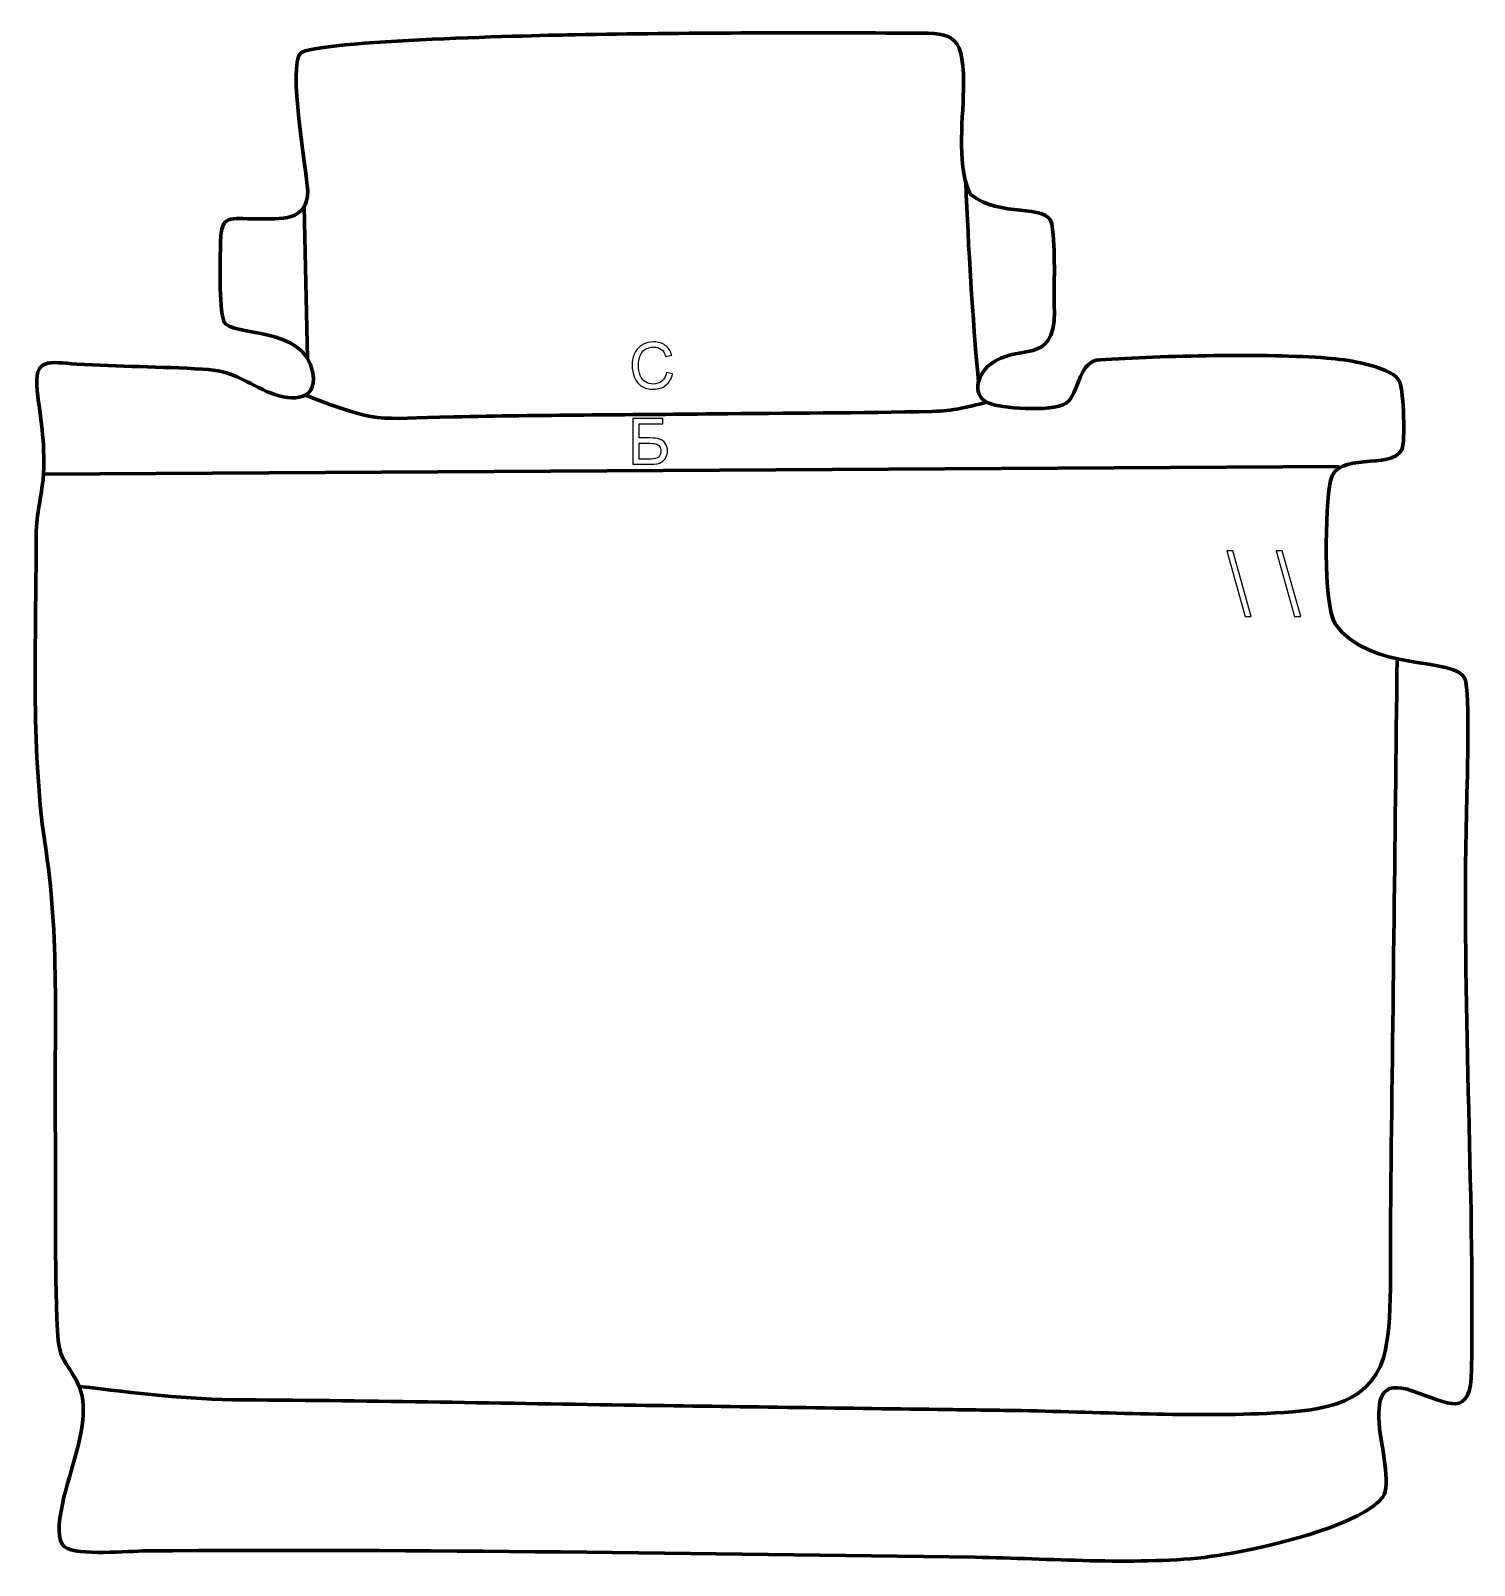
# Model space of a CAD drawing. Header units: millimetres. Extents: x -527 to 47, y 284 to 894.
import ezdxf

# ---------------------------------------------------------------- set-up
doc = ezdxf.new("R2010")
doc.units = ezdxf.units.MM
doc.header["$MEASUREMENT"] = 0
doc.layers.add('layer 2', color=7, linetype='Continuous')
doc.layers.add('layer 3', color=7, linetype='Continuous')

msp = doc.modelspace()

# ---------------------------------------------------------------- linework, layer by layer
at = {"layer": 'layer 2', "color": 142, "lineweight": 158}
for points in [[(-155.2091, 833.8134), (-154.1731, 806.7905), (-152.6139, 781.2411), (-150.1782, 754.3031)], [(-418.0104, 823.9199), (-418.0104, 823.9199), (-416.5778, 763.6643), (-416.5778, 763.6643)], [(-521.4988, 717.7332), (-521.4988, 717.7332), (-6.8961, 720.7615), (-6.8961, 720.7615)]]:
    msp.add_open_spline(points, degree=3, dxfattribs=at)
at = {"layer": 'layer 2', "color": 142}
for points, knots in [([(-274.0622, 758.1979), (-274.0622, 758.1979), (-271.6492, 757.5883), (-271.6492, 757.5883), (-271.6492, 757.5883), (-272.153, 755.6114), (-273.0589, 754.1085), (-274.367, 753.0714), (-274.367, 753.0714), (-275.6751, 752.0342), (-277.2753, 751.5135), (-279.1676, 751.5135), (-279.1676, 751.5135), (-281.1234, 751.5135), (-282.7151, 751.9114), (-283.9428, 752.7115), (-283.9428, 752.7115), (-285.1705, 753.5074), (-286.1018, 754.6631), (-286.741, 756.1744), (-286.741, 756.1744), (-287.3803, 757.6899), (-287.702, 759.3113), (-287.702, 761.047), (-287.702, 761.047), (-287.702, 762.9393), (-287.3422, 764.5903), (-286.6183, 766), (-286.6183, 766), (-285.8944, 767.4097), (-284.8657, 768.4807), (-283.5322, 769.2131), (-283.5322, 769.2131), (-282.1987, 769.9454), (-280.7297, 770.3095), (-279.1295, 770.3095), (-279.1295, 770.3095), (-277.3092, 770.3095), (-275.7809, 769.8481), (-274.5448, 768.921), (-274.5448, 768.921), (-273.3044, 767.9939), (-272.4408, 766.6942), (-271.954, 765.0178), (-271.954, 765.0178), (-271.954, 765.0178), (-274.3162, 764.459), (-274.3162, 764.459), (-274.3162, 764.459), (-274.7353, 765.7798), (-275.3491, 766.745), (-276.1492, 767.3462), (-276.1492, 767.3462), (-276.9493, 767.9515), (-277.9569, 768.2521), (-279.1718, 768.2521), (-279.1718, 768.2521), (-280.5646, 768.2521), (-281.733, 767.9177), (-282.6686, 767.2488), (-282.6686, 767.2488), (-283.6041, 766.5799), (-284.2645, 765.6782), (-284.6413, 764.5522), (-284.6413, 764.5522), (-285.0223, 763.4219), (-285.2128, 762.2577), (-285.2128, 761.0597), (-285.2128, 761.0597), (-285.2128, 759.5145), (-284.9884, 758.1641), (-284.5397, 757.0126), (-284.5397, 757.0126), (-284.091, 755.8569), (-283.3925, 754.9975), (-282.4442, 754.426), (-282.4442, 754.426), (-281.4959, 753.8545), (-280.4715, 753.5709), (-279.3666, 753.5709), (-279.3666, 753.5709), (-278.0204, 753.5709), (-276.8858, 753.9604), (-275.9545, 754.7351), (-275.9545, 754.7351), (-275.0232, 755.514), (-274.3924, 756.6655), (-274.0622, 758.1979)], [0, 0, 0, 0, 0.04347826, 0.04347826, 0.04347826, 0.04347826, 0.08695652, 0.08695652, 0.08695652, 0.08695652, 0.13043478, 0.13043478, 0.13043478, 0.13043478, 0.17391304, 0.17391304, 0.17391304, 0.17391304, 0.2173913, 0.2173913, 0.2173913, 0.2173913, 0.26086957, 0.26086957, 0.26086957, 0.26086957, 0.30434783, 0.30434783, 0.30434783, 0.30434783, 0.34782609, 0.34782609, 0.34782609, 0.34782609, 0.39130435, 0.39130435, 0.39130435, 0.39130435, 0.43478261, 0.43478261, 0.43478261, 0.43478261, 0.47826087, 0.47826087, 0.47826087, 0.47826087, 0.52173913, 0.52173913, 0.52173913, 0.52173913, 0.56521739, 0.56521739, 0.56521739, 0.56521739, 0.60869565, 0.60869565, 0.60869565, 0.60869565, 0.65217391, 0.65217391, 0.65217391, 0.65217391, 0.69565217, 0.69565217, 0.69565217, 0.69565217, 0.73913043, 0.73913043, 0.73913043, 0.73913043, 0.7826087, 0.7826087, 0.7826087, 0.7826087, 0.82608696, 0.82608696, 0.82608696, 0.82608696, 0.86956522, 0.86956522, 0.86956522, 0.86956522, 0.91304348, 0.91304348, 0.91304348, 0.91304348, 1, 1, 1, 1]), ([(-287.394, 739.9084), (-287.394, 739.9084), (-275.583, 739.9084), (-275.583, 739.9084), (-275.583, 739.9084), (-275.583, 739.9084), (-275.583, 737.7748), (-275.583, 737.7748), (-275.583, 737.7748), (-275.583, 737.7748), (-284.981, 737.7748), (-284.981, 737.7748), (-284.981, 737.7748), (-284.981, 737.7748), (-284.981, 732.1614), (-284.981, 732.1614), (-284.981, 732.1614), (-284.981, 732.1614), (-280.6376, 732.1614), (-280.6376, 732.1614), (-280.6376, 732.1614), (-279.0332, 732.1614), (-277.7589, 732.009), (-276.8107, 731.7), (-276.8107, 731.7), (-275.8624, 731.3952), (-275.1046, 730.8194), (-274.5331, 729.9685), (-274.5331, 729.9685), (-273.9616, 729.1219), (-273.678, 728.1355), (-273.678, 727.0094), (-273.678, 727.0094), (-273.678, 726.0908), (-273.8812, 725.2314), (-274.2918, 724.4356), (-274.2918, 724.4356), (-274.7025, 723.6355), (-275.3121, 722.9835), (-276.1249, 722.4798), (-276.1249, 722.4798), (-276.9334, 721.976), (-278.3177, 721.722), (-280.2693, 721.722), (-280.2693, 721.722), (-280.2693, 721.722), (-287.394, 721.722), (-287.394, 721.722), (-287.394, 721.722), (-287.394, 721.722), (-287.394, 739.9084), (-287.394, 739.9084)], [0, 0, 0, 0, 0.07142857, 0.07142857, 0.07142857, 0.07142857, 0.14285714, 0.14285714, 0.14285714, 0.14285714, 0.21428571, 0.21428571, 0.21428571, 0.21428571, 0.28571429, 0.28571429, 0.28571429, 0.28571429, 0.35714286, 0.35714286, 0.35714286, 0.35714286, 0.42857143, 0.42857143, 0.42857143, 0.42857143, 0.5, 0.5, 0.5, 0.5, 0.57142857, 0.57142857, 0.57142857, 0.57142857, 0.64285714, 0.64285714, 0.64285714, 0.64285714, 0.71428571, 0.71428571, 0.71428571, 0.71428571, 0.78571429, 0.78571429, 0.78571429, 0.78571429, 0.85714286, 0.85714286, 0.85714286, 0.85714286, 1, 1, 1, 1]), ([(-284.981, 723.7794), (-284.981, 723.7794), (-280.1677, 723.7794), (-280.1677, 723.7794), (-280.1677, 723.7794), (-278.8681, 723.7794), (-277.8944, 724.0419), (-277.2425, 724.571), (-277.2425, 724.571), (-276.5948, 725.1002), (-276.2688, 725.8918), (-276.2688, 726.9459), (-276.2688, 726.9459), (-276.2688, 727.6995), (-276.4551, 728.326), (-276.8276, 728.8298), (-276.8276, 728.8298), (-277.2001, 729.3335), (-277.7166, 729.668), (-278.377, 729.8331), (-278.377, 729.8331), (-279.0416, 729.9982), (-280.1719, 730.0786), (-281.7679, 730.0786), (-281.7679, 730.0786), (-281.7679, 730.0786), (-284.981, 730.0786), (-284.981, 730.0786), (-284.981, 730.0786), (-284.981, 730.0786), (-284.981, 723.7794), (-284.981, 723.7794)], [0, 0, 0, 0, 0.11111111, 0.11111111, 0.11111111, 0.11111111, 0.22222222, 0.22222222, 0.22222222, 0.22222222, 0.33333333, 0.33333333, 0.33333333, 0.33333333, 0.44444444, 0.44444444, 0.44444444, 0.44444444, 0.55555556, 0.55555556, 0.55555556, 0.55555556, 0.66666667, 0.66666667, 0.66666667, 0.66666667, 0.77777778, 0.77777778, 0.77777778, 0.77777778, 1, 1, 1, 1]), ([(-44.3102, 661.2075), (-44.3102, 661.2075), (-51.6127, 687.313), (-51.6127, 687.313), (-51.6127, 687.313), (-51.6127, 687.313), (-49.1315, 687.313), (-49.1315, 687.313), (-49.1315, 687.313), (-49.1315, 687.313), (-41.829, 661.2075), (-41.829, 661.2075), (-41.829, 661.2075), (-41.829, 661.2075), (-44.3102, 661.2075), (-44.3102, 661.2075)], [0, 0, 0, 0, 0.2, 0.2, 0.2, 0.2, 0.4, 0.4, 0.4, 0.4, 0.6, 0.6, 0.6, 0.6, 1, 1, 1, 1]), ([(-24.7076, 661.2075), (-24.7076, 661.2075), (-32.0101, 687.313), (-32.0101, 687.313), (-32.0101, 687.313), (-32.0101, 687.313), (-29.5289, 687.313), (-29.5289, 687.313), (-29.5289, 687.313), (-29.5289, 687.313), (-22.2264, 661.2075), (-22.2264, 661.2075), (-22.2264, 661.2075), (-22.2264, 661.2075), (-24.7076, 661.2075), (-24.7076, 661.2075)], [0, 0, 0, 0, 0.2, 0.2, 0.2, 0.2, 0.4, 0.4, 0.4, 0.4, 0.6, 0.6, 0.6, 0.6, 1, 1, 1, 1])]:
    msp.add_open_spline(points, degree=3, knots=knots, dxfattribs=at)
at = {"layer": 'layer 2', "color": 142, "lineweight": 158}
for points, knots in [([(-417.4621, 749.1667), (-387.8144, 737.7827), (-390.2386, 739.8384), (-358.564, 740.5248), (-358.564, 740.5248), (-324.0935, 741.2718), (-289.5969, 741.3264), (-255.1197, 741.7351), (-255.1197, 741.7351), (-226.3943, 742.0775), (-197.2924, 742.0043), (-168.623, 742.7106), (-168.623, 742.7106), (-159.9488, 742.9242), (-155.1217, 744.3031), (-146.8549, 746.3637)], [0, 0, 0, 0, 0.2, 0.2, 0.2, 0.2, 0.4, 0.4, 0.4, 0.4, 0.6, 0.6, 0.6, 0.6, 1, 1, 1, 1]), ([(-507.2626, 355.4632), (-484.4343, 352.9455), (-465.1395, 350.2259), (-441.9201, 350.1189), (-441.9201, 350.1189), (-390.0895, 349.8799), (-337.9133, 348.7435), (-286.0509, 348.0158), (-286.0509, 348.0158), (-246.0735, 347.4548), (-206.0962, 346.8939), (-166.1188, 346.3329), (-166.1188, 346.3329), (-156.1245, 346.1927), (-146.1301, 346.0524), (-136.1358, 345.9122), (-136.1358, 345.9122), (-103.3121, 345.3975), (-68.3227, 343.3538), (-35.7345, 344.7758), (-35.7345, 344.7758), (-17.7413, 345.7214), (4.6553, 346.6234), (10.6629, 366.885), (10.6629, 366.885), (14.5696, 380.061), (13.2302, 408.2203), (13.4216, 423.3897), (13.4216, 423.3897), (14.3517, 497.0944), (15.2068, 570.8), (16.0811, 644.5053)], [0, 0, 0, 0, 0.11111111, 0.11111111, 0.11111111, 0.11111111, 0.22222222, 0.22222222, 0.22222222, 0.22222222, 0.33333333, 0.33333333, 0.33333333, 0.33333333, 0.44444444, 0.44444444, 0.44444444, 0.44444444, 0.55555556, 0.55555556, 0.55555556, 0.55555556, 0.66666667, 0.66666667, 0.66666667, 0.66666667, 0.77777778, 0.77777778, 0.77777778, 0.77777778, 1, 1, 1, 1])]:
    msp.add_open_spline(points, degree=3, knots=knots, dxfattribs=at)
at = {"layer": 'layer 3', "color": 242, "lineweight": 158}
msp.add_open_spline([(-11.8897, 763.8724), (-2.4793, 763.1089), (6.2764, 761.462), (12.9869, 758.2185), (12.9869, 758.2185), (15.1697, 757.1634), (16.4447, 755.8365), (17.1922, 754.2869), (17.1922, 754.2869), (18.6, 750.2995), (19.4724, 730.6576), (17.9001, 727.6022), (17.9001, 727.6022), (13.4823, 719.0175), (-7.8821, 727.2432), (-10.4389, 715.1222), (-10.4389, 715.1222), (-12.3602, 705.0521), (-13.5368, 666.1334), (-8.5004, 658.3069), (-8.5004, 658.3069), (5.2286, 638.8332), (39.0867, 645.7562), (43.0677, 636.4193), (43.0677, 636.4193), (45.0295, 631.8182), (43.8262, 591.8154), (43.6076, 583.2232), (43.6076, 583.2232), (41.7862, 509.4732), (46.72, 435.7707), (45.6469, 362.2541), (45.6469, 362.2541), (45.3548, 342.2384), (36.6493, 348.7756), (22.3739, 353.6506), (22.3739, 353.6506), (9.0146, 358.2128), (8.2525, 350.5865), (9.0591, 338.7686), (9.0591, 338.7686), (9.7948, 332.8191), (13.7312, 316.115), (10.4064, 311.5388), (10.4064, 311.5388), (2.8351, 301.1178), (-31.4551, 292.779), (-44.0935, 290.3102), (-44.0935, 290.3102), (-49.5329, 289.2477), (-54.9542, 288.3534), (-60.4441, 287.601), (-60.4441, 287.601), (-89.4071, 284.441), (-122.0608, 287.2387), (-151.514, 287.6271), (-151.514, 287.6271), (-261.0117, 289.0298), (-371.0581, 291.0079), (-480.5331, 290.1759), (-480.5331, 290.1759), (-487.6663, 290.1217), (-508.0869, 288.1196), (-513.0599, 291.7312), (-513.0599, 291.7312), (-519.2073, 296.1959), (-510.6781, 320.6707), (-508.966, 327.0885), (-508.966, 327.0885), (-506.5413, 336.1773), (-503.452, 348.0843), (-507.911, 356.8936), (-507.911, 356.8936), (-507.911, 356.8936), (-508.5045, 358.066), (-508.5045, 358.066), (-508.5045, 358.066), (-513.3472, 366.7628), (-515.2262, 365.9462), (-515.9351, 377.5446), (-515.9351, 377.5446), (-517.1541, 404.3809), (-516.3792, 432.1481), (-516.7757, 459.1765), (-516.7757, 459.1765), (-517.2132, 496.2859), (-514.9455, 534.958), (-520.9829, 571.5996), (-520.9829, 571.5996), (-526.5454, 610.7807), (-524.3383, 652.1214), (-524.394, 691.7161), (-524.394, 691.7161), (-524.4084, 701.9587), (-522.6805, 706.2641), (-521.6456, 715.5905), (-521.6456, 715.5905), (-520.6176, 728.5475), (-522.3601, 738.3428), (-524.0041, 750.9616), (-524.0041, 750.9616), (-525.2567, 764.3442), (-519.4625, 762.2089), (-508.2785, 761.504), (-508.2785, 761.504), (-491.639, 760.5252), (-474.8888, 760.4754), (-458.3501, 759.4747), (-458.3501, 759.4747), (-445.67, 758.7074), (-442.7846, 755.058), (-432.586, 750.5224), (-432.586, 750.5224), (-425.0105, 747.1533), (-412.3231, 745.5384), (-414.5154, 758.0227), (-414.5154, 758.0227), (-417.867, 777.1087), (-446.5965, 772.0338), (-449.8108, 778.305), (-449.8108, 778.305), (-451.9128, 784.7185), (-451.1806, 802.5757), (-451.1901, 810.1584), (-451.1901, 810.1584), (-450.7694, 821.3398), (-447.6981, 819.0435), (-436.7673, 819.2093), (-436.7673, 819.2093), (-427.312, 819.2352), (-416.5474, 817.9705), (-416.4928, 830.3698), (-416.4928, 830.3698), (-417.2004, 838.9857), (-424.3311, 880.1421), (-419.438, 884.9099), (-419.438, 884.9099), (-414.0226, 890.1865), (-321.6749, 892.0737), (-310.3714, 892.2839), (-310.3714, 892.2839), (-266.4846, 893.1001), (-222.6063, 893.1186), (-178.715, 892.9528), (-178.715, 892.9528), (-161.1825, 892.8889), (-156.1973, 893.8988), (-156.0977, 873.1714), (-156.0977, 873.1714), (-156.033, 859.7032), (-159.0659, 842.1285), (-153.7905, 829.6596), (-153.7905, 829.6596), (-153.7905, 829.6596), (-153.2495, 828.8998), (-153.2495, 828.8998), (-153.2495, 828.8998), (-141.6376, 819.2549), (-123.2855, 825.6754), (-120.9899, 817.2158), (-120.9899, 817.2158), (-119.4326, 806.2197), (-120.3649, 793.606), (-120.0028, 782.2764), (-120.0028, 782.2764), (-120.0186, 760.4186), (-134.4164, 770.1537), (-145.5835, 761.338), (-145.5835, 761.338), (-150.7862, 757.2308), (-153.4997, 748.1233), (-144.8203, 745.5361), (-144.8203, 745.5361), (-139.0996, 743.8309), (-118.6705, 742.1925), (-114.4414, 746.7632), (-114.4414, 746.7632), (-109.9579, 751.6088), (-110.3333, 762.6904), (-101.9446, 763.22), (-101.9446, 763.22), (-77.4821, 764.7644), (-35.6041, 765.7963), (-11.8897, 763.8724)], degree=3, knots=[0, 0, 0, 0, 0.0212766, 0.0212766, 0.0212766, 0.0212766, 0.04255319, 0.04255319, 0.04255319, 0.04255319, 0.06382979, 0.06382979, 0.06382979, 0.06382979, 0.08510638, 0.08510638, 0.08510638, 0.08510638, 0.10638298, 0.10638298, 0.10638298, 0.10638298, 0.12765957, 0.12765957, 0.12765957, 0.12765957, 0.14893617, 0.14893617, 0.14893617, 0.14893617, 0.17021277, 0.17021277, 0.17021277, 0.17021277, 0.19148936, 0.19148936, 0.19148936, 0.19148936, 0.21276596, 0.21276596, 0.21276596, 0.21276596, 0.23404255, 0.23404255, 0.23404255, 0.23404255, 0.25531915, 0.25531915, 0.25531915, 0.25531915, 0.27659574, 0.27659574, 0.27659574, 0.27659574, 0.29787234, 0.29787234, 0.29787234, 0.29787234, 0.31914894, 0.31914894, 0.31914894, 0.31914894, 0.34042553, 0.34042553, 0.34042553, 0.34042553, 0.36170213, 0.36170213, 0.36170213, 0.36170213, 0.38297872, 0.38297872, 0.38297872, 0.38297872, 0.40425532, 0.40425532, 0.40425532, 0.40425532, 0.42553191, 0.42553191, 0.42553191, 0.42553191, 0.44680851, 0.44680851, 0.44680851, 0.44680851, 0.46808511, 0.46808511, 0.46808511, 0.46808511, 0.4893617, 0.4893617, 0.4893617, 0.4893617, 0.5106383, 0.5106383, 0.5106383, 0.5106383, 0.53191489, 0.53191489, 0.53191489, 0.53191489, 0.55319149, 0.55319149, 0.55319149, 0.55319149, 0.57446809, 0.57446809, 0.57446809, 0.57446809, 0.59574468, 0.59574468, 0.59574468, 0.59574468, 0.61702128, 0.61702128, 0.61702128, 0.61702128, 0.63829787, 0.63829787, 0.63829787, 0.63829787, 0.65957447, 0.65957447, 0.65957447, 0.65957447, 0.68085106, 0.68085106, 0.68085106, 0.68085106, 0.70212766, 0.70212766, 0.70212766, 0.70212766, 0.72340426, 0.72340426, 0.72340426, 0.72340426, 0.74468085, 0.74468085, 0.74468085, 0.74468085, 0.76595745, 0.76595745, 0.76595745, 0.76595745, 0.78723404, 0.78723404, 0.78723404, 0.78723404, 0.80851064, 0.80851064, 0.80851064, 0.80851064, 0.82978723, 0.82978723, 0.82978723, 0.82978723, 0.85106383, 0.85106383, 0.85106383, 0.85106383, 0.87234043, 0.87234043, 0.87234043, 0.87234043, 0.89361702, 0.89361702, 0.89361702, 0.89361702, 0.91489362, 0.91489362, 0.91489362, 0.91489362, 0.93617021, 0.93617021, 0.93617021, 0.93617021, 0.95744681, 0.95744681, 0.95744681, 0.95744681, 1, 1, 1, 1], dxfattribs=at)

doc.saveas('drawing.dxf')
